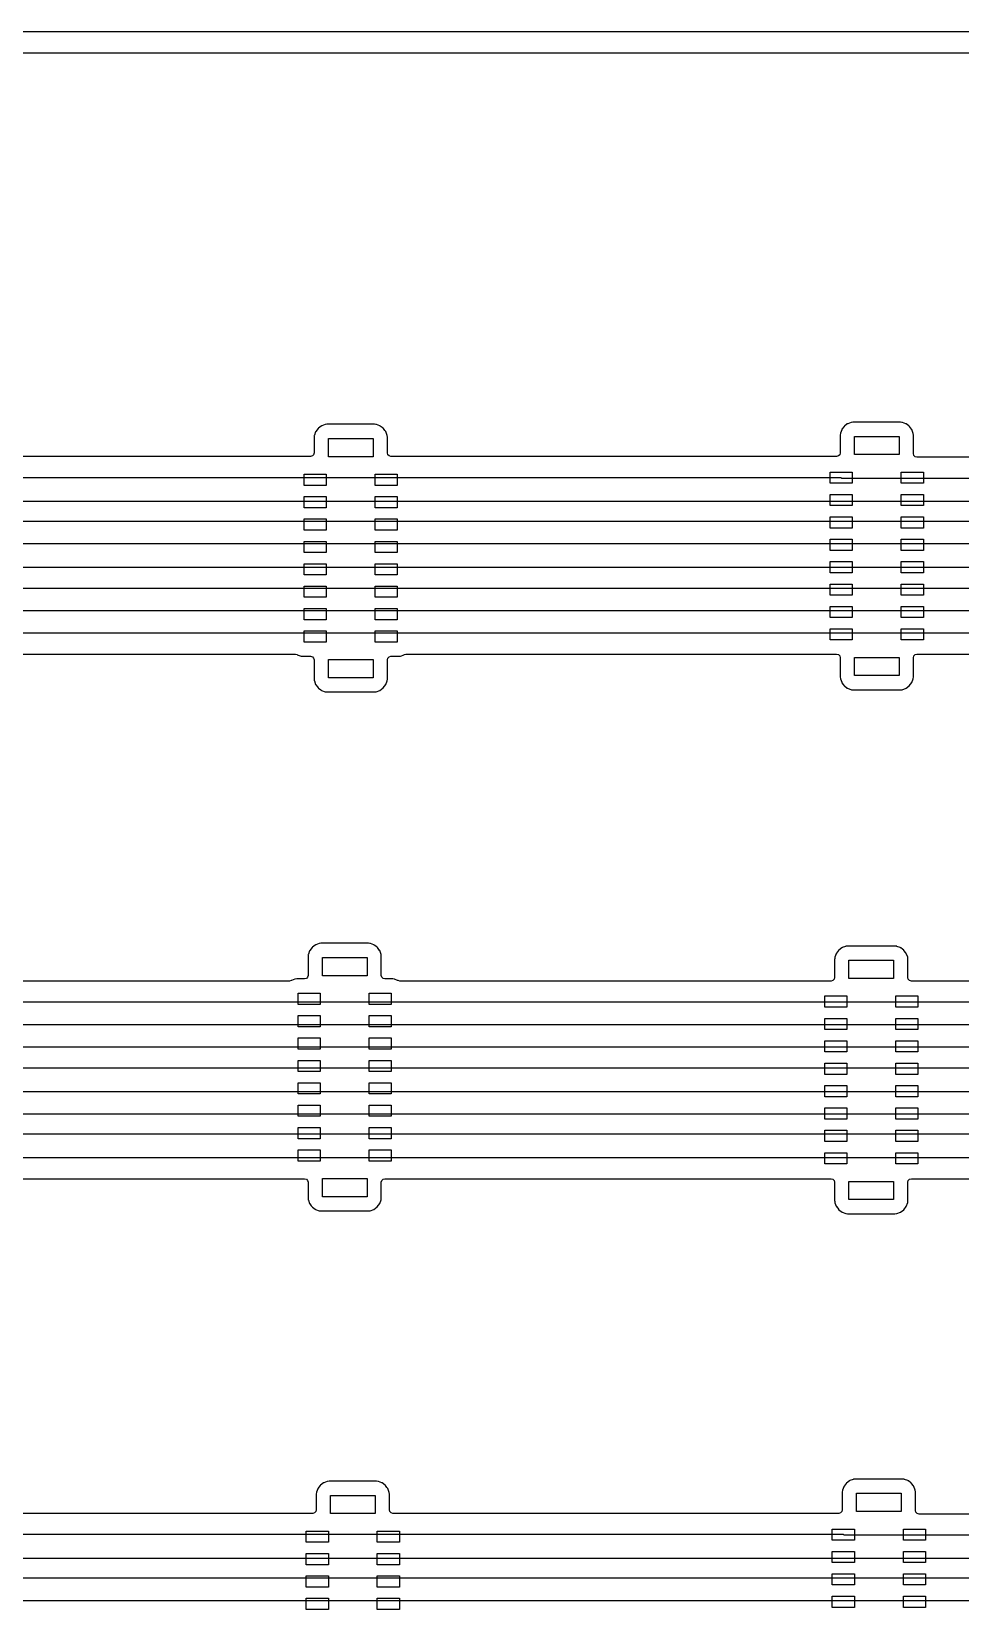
# Model space of a CAD drawing. Extents: x 1 to 134, y 0 to 91.
# Drawn here: x 67.2 to 100.4, y 34.5 to 90.9 of the extents above; entities that cross this region are included whole.
import ezdxf

# ---------------------------------------------------------------- set-up
doc = ezdxf.new("R2010")
doc.units = 0

msp = doc.modelspace()

# ---------------------------------------------------------------- linework, layer by layer
at = {"layer": 'Layer 1'}
for p, q in [((0.7503, 90.8566), (133.592, 90.8566)), ((1.9939, 90.0946), (132.501, 90.0946)), ((77.5294, 76.7573), (77.4268, 76.6805)), ((77.5367, 76.7627), (77.5294, 76.7573)), ((77.5294, 76.7573), (77.5294, 76.7573)), ((77.5451, 76.7658), (77.5367, 76.7627)), ((77.6663, 76.811), (77.5451, 76.7658)), ((77.5451, 76.7658), (77.5451, 76.7658)), ((77.6737, 76.8138), (77.6663, 76.811)), ((77.6663, 76.811), (77.6663, 76.811)), ((77.6815, 76.8146), (77.6737, 76.8138)), ((77.7309, 76.8199), (77.6815, 76.8146)), ((77.6815, 76.8146), (77.6815, 76.8146)), ((77.7342, 76.8203), (77.7309, 76.8199)), ((77.7309, 76.8199), (77.7309, 76.8199)), ((79.4315, 76.8203), (77.7342, 76.8203)), ((79.4348, 76.8199), (79.4315, 76.8203)), ((79.4842, 76.8146), (79.4348, 76.8199)), ((79.4348, 76.8199), (79.4348, 76.8199)), ((79.4921, 76.8138), (79.4842, 76.8146)), ((79.4842, 76.8146), (79.4842, 76.8146)), ((79.4994, 76.811), (79.4921, 76.8138)), ((79.6206, 76.7658), (79.4994, 76.811)), ((79.4994, 76.811), (79.4994, 76.811)), ((79.6291, 76.7627), (79.6206, 76.7658)), ((79.6206, 76.7658), (79.6206, 76.7658)), ((79.6363, 76.7573), (79.6291, 76.7627)), ((79.7389, 76.6805), (79.6363, 76.7573)), ((79.6363, 76.7573), (79.6363, 76.7573)), ((96.2217, 76.7429), (96.1449, 76.6402)), ((96.2271, 76.7501), (96.2217, 76.7429)), ((96.2217, 76.7429), (96.2217, 76.7429)), ((96.2343, 76.7555), (96.2271, 76.7501)), ((96.3369, 76.8323), (96.2343, 76.7555)), ((96.2343, 76.7555), (96.2343, 76.7555)), ((96.3442, 76.8377), (96.3369, 76.8323)), ((96.3369, 76.8323), (96.3369, 76.8323)), ((96.3526, 76.8408), (96.3442, 76.8377)), ((96.4738, 76.886), (96.3526, 76.8408)), ((96.3526, 76.8408), (96.3526, 76.8408)), ((96.4812, 76.8888), (96.4738, 76.886)), ((96.4738, 76.886), (96.4738, 76.886)), ((96.489, 76.8896), (96.4812, 76.8888)), ((96.5384, 76.8949), (96.489, 76.8896)), ((96.489, 76.8896), (96.489, 76.8896)), ((96.5417, 76.8953), (96.5384, 76.8949)), ((96.5384, 76.8949), (96.5384, 76.8949)), ((98.239, 76.8953), (96.5417, 76.8953)), ((98.2423, 76.8949), (98.239, 76.8953)), ((98.2917, 76.8896), (98.2423, 76.8949)), ((98.2423, 76.8949), (98.2423, 76.8949)), ((98.2996, 76.8888), (98.2917, 76.8896)), ((98.2917, 76.8896), (98.2917, 76.8896)), ((98.3069, 76.886), (98.2996, 76.8888)), ((98.4281, 76.8408), (98.3069, 76.886)), ((98.3069, 76.886), (98.3069, 76.886)), ((98.4366, 76.8377), (98.4281, 76.8408)), ((98.4281, 76.8408), (98.4281, 76.8408)), ((98.4438, 76.8323), (98.4366, 76.8377)), ((98.5367, 76.7627), (98.4438, 76.8323)), ((98.4438, 76.8323), (98.4438, 76.8323)), ((98.5536, 76.7501), (98.5367, 76.7627)), ((98.559, 76.7429), (98.5536, 76.7501)), ((98.6288, 76.6496), (98.559, 76.7429)), ((77.2747, 76.3638), (77.2744, 76.3604)), ((77.2744, 76.3604), (77.2744, 76.3571)), ((77.2744, 76.3571), (77.2744, 75.7963)), ((77.28, 76.4132), (77.2747, 76.3638)), ((77.2809, 76.421), (77.28, 76.4132)), ((77.28, 76.4132), (77.28, 76.4132)), ((77.2836, 76.4284), (77.2809, 76.421)), ((77.3288, 76.5496), (77.2836, 76.4284)), ((77.2836, 76.4284), (77.2836, 76.4284)), ((77.332, 76.558), (77.3288, 76.5496)), ((77.3288, 76.5496), (77.3288, 76.5496)), ((77.3374, 76.5652), (77.332, 76.558)), ((77.4142, 76.6679), (77.3374, 76.5652)), ((77.3374, 76.5652), (77.3374, 76.5652)), ((77.4196, 76.6751), (77.4142, 76.6679)), ((77.4142, 76.6679), (77.4142, 76.6679)), ((77.4268, 76.6805), (77.4196, 76.6751)), ((77.4268, 76.6805), (77.4268, 76.6805)), ((77.7829, 76.3118), (79.3829, 76.3118)), ((77.7829, 75.6618), (77.7829, 76.3118)), ((79.3829, 76.3118), (79.3829, 75.6618)), ((79.7461, 76.6751), (79.7389, 76.6805)), ((79.7515, 76.6679), (79.7461, 76.6751)), ((79.8026, 76.5996), (79.7515, 76.6679)), ((79.8337, 76.558), (79.8026, 76.5996)), ((79.8848, 76.421), (79.8337, 76.558)), ((79.8914, 76.3604), (79.8848, 76.421)), ((79.8914, 76.3571), (79.8914, 76.3604)), ((79.8914, 75.7963), (79.8914, 76.3571)), ((96.0822, 76.4388), (96.0819, 76.4354)), ((96.0819, 76.4354), (96.0819, 76.4321)), ((96.0819, 76.4321), (96.0819, 75.7963)), ((96.0875, 76.4882), (96.0822, 76.4388)), ((96.0884, 76.496), (96.0875, 76.4882)), ((96.0875, 76.4882), (96.0875, 76.4882)), ((96.0911, 76.5034), (96.0884, 76.496)), ((96.1363, 76.6246), (96.0911, 76.5034)), ((96.0911, 76.5034), (96.0911, 76.5034)), ((96.1395, 76.633), (96.1363, 76.6246)), ((96.1363, 76.6246), (96.1363, 76.6246)), ((96.1449, 76.6402), (96.1395, 76.633)), ((96.1449, 76.6402), (96.1449, 76.6402)), ((96.5904, 76.3868), (98.1904, 76.3868)), ((96.5904, 75.7368), (96.5904, 76.3868)), ((98.1904, 76.3868), (98.1904, 75.7368)), ((98.6412, 76.633), (98.6288, 76.6496)), ((98.6923, 76.496), (98.6412, 76.633)), ((98.6989, 76.4354), (98.6923, 76.496)), ((98.6989, 76.4321), (98.6989, 76.4354)), ((98.6989, 75.7713), (98.6989, 76.4321)), ((77.1484, 75.6703), (61.1424, 75.6703)), ((77.2114, 75.6872), (77.1484, 75.6703)), ((77.2575, 75.7333), (77.2114, 75.6872)), ((77.2744, 75.7963), (77.2575, 75.7333)), ((79.3829, 75.6618), (77.7829, 75.6618)), ((79.9082, 75.7333), (79.8914, 75.7963)), ((79.9544, 75.6872), (79.9082, 75.7333)), ((80.0174, 75.6703), (79.9544, 75.6872)), ((95.9559, 75.6703), (80.0174, 75.6703)), ((96.0189, 75.6872), (95.9559, 75.6703)), ((96.065, 75.7333), (96.0189, 75.6872)), ((96.0819, 75.7963), (96.065, 75.7333)), ((98.1904, 75.7368), (96.5904, 75.7368)), ((98.7157, 75.7083), (98.6989, 75.7713)), ((98.7619, 75.6622), (98.7157, 75.7083)), ((98.8249, 75.6453), (98.7619, 75.6622)), ((114.711, 75.6453), (98.8249, 75.6453)), ((76.9179, 75.0368), (77.7079, 75.0368)), ((76.9179, 74.6368), (76.9179, 75.0368)), ((77.7079, 75.0368), (77.7079, 74.6368)), ((79.4579, 75.0368), (80.2479, 75.0368)), ((79.4579, 74.6368), (79.4579, 75.0368)), ((80.2479, 75.0368), (80.2479, 74.6368)), ((95.7254, 75.1118), (96.5154, 75.1118)), ((95.7254, 74.7118), (95.7254, 75.1118)), ((96.5154, 75.1118), (96.5154, 74.7118)), ((98.2654, 75.1118), (99.0554, 75.1118)), ((98.2654, 74.7118), (98.2654, 75.1118)), ((99.0554, 75.1118), (99.0554, 74.7118)), ((96.1204, 74.9118), (20.6129, 74.9118)), ((77.7079, 74.6368), (76.9179, 74.6368)), ((80.2479, 74.6368), (79.4579, 74.6368)), ((96.5154, 74.7118), (95.7254, 74.7118)), ((96.1454, 74.8868), (96.1204, 74.9118)), ((117.415, 74.8868), (96.1454, 74.8868)), ((99.0554, 74.7118), (98.2654, 74.7118)), ((124.77, 74.0618), (20.6629, 74.0618)), ((76.9179, 74.2368), (77.7079, 74.2368)), ((76.9179, 73.8368), (76.9179, 74.2368)), ((77.7079, 74.2368), (77.7079, 73.8368)), ((79.4579, 74.2368), (80.2479, 74.2368)), ((79.4579, 73.8368), (79.4579, 74.2368)), ((80.2479, 74.2368), (80.2479, 73.8368)), ((95.7254, 74.3118), (96.5154, 74.3118)), ((95.7254, 73.9118), (95.7254, 74.3118)), ((96.5154, 73.9118), (95.7254, 73.9118)), ((96.5154, 74.3118), (96.5154, 73.9118)), ((98.2654, 74.3118), (99.0554, 74.3118)), ((98.2654, 73.9118), (98.2654, 74.3118)), ((99.0554, 73.9118), (98.2654, 73.9118)), ((99.0554, 74.3118), (99.0554, 73.9118)), ((20.5629, 73.3618), (127.92, 73.3618)), ((77.7079, 73.8368), (76.9179, 73.8368)), ((76.9179, 73.4368), (77.7079, 73.4368)), ((76.9179, 73.0368), (76.9179, 73.4368)), ((77.7079, 73.4368), (77.7079, 73.0368)), ((80.2479, 73.8368), (79.4579, 73.8368)), ((79.4579, 73.4368), (80.2479, 73.4368)), ((79.4579, 73.0368), (79.4579, 73.4368)), ((80.2479, 73.4368), (80.2479, 73.0368)), ((95.7254, 73.5118), (96.5154, 73.5118)), ((95.7254, 73.1118), (95.7254, 73.5118)), ((96.5154, 73.5118), (96.5154, 73.1118)), ((98.2654, 73.5118), (99.0554, 73.5118)), ((98.2654, 73.1118), (98.2654, 73.5118)), ((99.0554, 73.5118), (99.0554, 73.1118)), ((77.7079, 73.0368), (76.9179, 73.0368)), ((80.2479, 73.0368), (79.4579, 73.0368)), ((96.5154, 73.1118), (95.7254, 73.1118)), ((99.0554, 73.1118), (98.2654, 73.1118)), ((20.5629, 72.5618), (129.66, 72.5618)), ((76.9179, 72.6368), (77.7079, 72.6368)), ((76.9179, 72.2368), (76.9179, 72.6368)), ((77.7079, 72.2368), (76.9179, 72.2368)), ((77.7079, 72.6368), (77.7079, 72.2368)), ((79.4579, 72.6368), (80.2479, 72.6368)), ((79.4579, 72.2368), (79.4579, 72.6368)), ((80.2479, 72.2368), (79.4579, 72.2368)), ((80.2479, 72.6368), (80.2479, 72.2368)), ((95.7254, 72.7118), (96.5154, 72.7118)), ((95.7254, 72.3118), (95.7254, 72.7118)), ((96.5154, 72.3118), (95.7254, 72.3118)), ((96.5154, 72.7118), (96.5154, 72.3118)), ((98.2654, 72.7118), (99.0554, 72.7118)), ((98.2654, 72.3118), (98.2654, 72.7118)), ((99.0554, 72.3118), (98.2654, 72.3118)), ((99.0554, 72.7118), (99.0554, 72.3118)), ((131.345, 71.7068), (20.5654, 71.7068)), ((76.9179, 71.8368), (77.7079, 71.8368)), ((76.9179, 71.4368), (76.9179, 71.8368)), ((77.7079, 71.8368), (77.7079, 71.4368)), ((79.4579, 71.8368), (80.2479, 71.8368)), ((79.4579, 71.4368), (79.4579, 71.8368)), ((80.2479, 71.8368), (80.2479, 71.4368)), ((95.7254, 71.9118), (96.5154, 71.9118)), ((95.7254, 71.5118), (95.7254, 71.9118)), ((96.5154, 71.9118), (96.5154, 71.5118)), ((98.2654, 71.9118), (99.0554, 71.9118)), ((98.2654, 71.5118), (98.2654, 71.9118)), ((99.0554, 71.9118), (99.0554, 71.5118)), ((77.7079, 71.4368), (76.9179, 71.4368)), ((80.2479, 71.4368), (79.4579, 71.4368)), ((96.5154, 71.5118), (95.7254, 71.5118)), ((95.7254, 71.1118), (96.5154, 71.1118)), ((95.7254, 70.7118), (95.7254, 71.1118)), ((96.5154, 71.1118), (96.5154, 70.7118)), ((99.0554, 71.5118), (98.2654, 71.5118)), ((98.2654, 71.1118), (99.0554, 71.1118)), ((98.2654, 70.7118), (98.2654, 71.1118)), ((99.0554, 71.1118), (99.0554, 70.7118)), ((20.5629, 70.9618), (129.55, 70.9618)), ((76.9179, 71.0368), (77.7079, 71.0368)), ((76.9179, 70.6368), (76.9179, 71.0368)), ((77.7079, 70.6368), (76.9179, 70.6368)), ((77.7079, 71.0368), (77.7079, 70.6368)), ((79.4579, 71.0368), (80.2479, 71.0368)), ((79.4579, 70.6368), (79.4579, 71.0368)), ((80.2479, 70.6368), (79.4579, 70.6368)), ((80.2479, 71.0368), (80.2479, 70.6368)), ((96.5154, 70.7118), (95.7254, 70.7118)), ((99.0554, 70.7118), (98.2654, 70.7118)), ((20.5629, 70.1618), (125.87, 70.1618)), ((76.9179, 70.2368), (77.7079, 70.2368)), ((76.9179, 69.8368), (76.9179, 70.2368)), ((77.7079, 70.2368), (77.7079, 69.8368)), ((79.4579, 70.2368), (80.2479, 70.2368)), ((79.4579, 69.8368), (79.4579, 70.2368)), ((80.2479, 70.2368), (80.2479, 69.8368)), ((95.7254, 70.3118), (96.5154, 70.3118)), ((95.7254, 69.9118), (95.7254, 70.3118)), ((96.5154, 70.3118), (96.5154, 69.9118)), ((98.2654, 70.3118), (99.0554, 70.3118)), ((98.2654, 69.9118), (98.2654, 70.3118)), ((99.0554, 70.3118), (99.0554, 69.9118)), ((77.7079, 69.8368), (76.9179, 69.8368)), ((76.9179, 69.4368), (77.7079, 69.4368)), ((76.9179, 69.0368), (76.9179, 69.4368)), ((77.7079, 69.4368), (77.7079, 69.0368)), ((80.2479, 69.8368), (79.4579, 69.8368)), ((79.4579, 69.4368), (80.2479, 69.4368)), ((79.4579, 69.0368), (79.4579, 69.4368)), ((80.2479, 69.4368), (80.2479, 69.0368)), ((96.5154, 69.9118), (95.7254, 69.9118)), ((95.7254, 69.5118), (96.5154, 69.5118)), ((95.7254, 69.1118), (95.7254, 69.5118)), ((96.5154, 69.5118), (96.5154, 69.1118)), ((99.0554, 69.9118), (98.2654, 69.9118)), ((98.2654, 69.5118), (99.0554, 69.5118)), ((98.2654, 69.1118), (98.2654, 69.5118)), ((99.0554, 69.5118), (99.0554, 69.1118)), ((20.5629, 69.3618), (125.045, 69.3618)), ((77.7079, 69.0368), (76.9179, 69.0368)), ((80.2479, 69.0368), (79.4579, 69.0368)), ((96.5154, 69.1118), (95.7254, 69.1118)), ((99.0554, 69.1118), (98.2654, 69.1118)), ((61.6804, 68.6033), (76.6103, 68.6033)), ((76.6103, 68.6033), (76.6681, 68.5885)), ((76.6681, 68.5885), (76.6717, 68.5859)), ((76.6717, 68.5859), (76.8087, 68.5348)), ((76.8087, 68.5348), (76.8692, 68.5283)), ((76.8692, 68.5283), (77.1484, 68.5283)), ((77.1484, 68.5283), (77.2114, 68.5114)), ((77.2114, 68.5114), (77.2575, 68.4653)), ((77.2575, 68.4653), (77.2744, 68.4023)), ((77.2744, 68.4023), (77.2744, 67.7132)), ((77.7829, 68.4118), (79.3829, 68.4118)), ((77.7829, 67.7618), (77.7829, 68.4118)), ((79.3829, 68.4118), (79.3829, 67.7618)), ((79.8914, 68.4023), (79.9082, 68.4653)), ((79.8914, 67.7132), (79.8914, 68.4023)), ((79.9082, 68.4653), (79.9544, 68.5114)), ((79.9544, 68.5114), (80.0174, 68.5283)), ((80.0174, 68.5283), (80.2931, 68.5283)), ((80.2931, 68.5283), (80.2965, 68.5283)), ((80.2965, 68.5283), (80.3571, 68.5348)), ((80.3571, 68.5348), (80.4941, 68.5859)), ((80.4941, 68.5859), (80.4976, 68.5885)), ((80.4976, 68.5885), (80.5554, 68.6033)), ((80.5554, 68.6033), (95.6767, 68.6033)), ((95.6767, 68.6033), (95.9559, 68.6033)), ((95.9559, 68.6033), (96.0189, 68.5864)), ((96.0189, 68.5864), (96.065, 68.5403)), ((96.065, 68.5403), (96.0819, 68.4773)), ((96.0819, 68.4773), (96.0819, 67.7882)), ((96.5904, 68.4868), (98.1904, 68.4868)), ((96.5904, 67.8368), (96.5904, 68.4868)), ((98.1904, 68.4868), (98.1904, 67.8368)), ((98.6989, 68.4773), (98.7157, 68.5403)), ((98.6989, 67.7882), (98.6989, 68.4773)), ((98.7157, 68.5403), (98.7619, 68.5864)), ((98.7619, 68.5864), (98.8249, 68.6033)), ((98.8249, 68.6033), (114.299, 68.6033)), ((77.2744, 67.7132), (77.2747, 67.7098)), ((77.2747, 67.7098), (77.2747, 67.7098)), ((77.2747, 67.7098), (77.28, 67.6604)), ((79.3829, 67.7618), (77.7829, 67.7618)), ((79.8848, 67.6526), (79.8914, 67.7132)), ((96.0819, 67.7882), (96.0822, 67.7848)), ((96.0822, 67.7848), (96.0822, 67.7848)), ((96.0822, 67.7848), (96.0875, 67.7354)), ((96.0875, 67.7354), (96.0875, 67.7354)), ((96.0875, 67.7354), (96.0884, 67.7276)), ((96.0884, 67.7276), (96.0911, 67.7202)), ((96.0911, 67.7202), (96.0911, 67.7202)), ((96.0911, 67.7202), (96.1363, 67.599)), ((98.1904, 67.8368), (96.5904, 67.8368)), ((98.6412, 67.5906), (98.6923, 67.7276)), ((98.6923, 67.7276), (98.6989, 67.7882)), ((77.28, 67.6604), (77.28, 67.6604)), ((77.28, 67.6604), (77.2809, 67.6526)), ((77.2809, 67.6526), (77.2836, 67.6452)), ((77.2836, 67.6452), (77.2836, 67.6452)), ((77.2836, 67.6452), (77.3288, 67.524)), ((77.3288, 67.524), (77.3288, 67.524)), ((77.3288, 67.524), (77.332, 67.5156)), ((77.332, 67.5156), (77.3374, 67.5084)), ((77.3374, 67.5084), (77.3374, 67.5084)), ((77.3374, 67.5084), (77.394, 67.4328)), ((77.394, 67.4328), (77.4196, 67.3985)), ((77.4196, 67.3985), (77.4343, 67.3876)), ((77.4343, 67.3876), (77.5129, 67.3287)), ((77.5129, 67.3287), (77.5367, 67.3109)), ((77.5367, 67.3109), (77.6737, 67.2598)), ((77.6737, 67.2598), (77.7342, 67.2533)), ((77.7342, 67.2533), (79.4281, 67.2533)), ((79.4281, 67.2533), (79.4315, 67.2533)), ((79.4315, 67.2533), (79.4921, 67.2598)), ((79.4921, 67.2598), (79.6291, 67.3109)), ((79.6291, 67.3109), (79.7461, 67.3985)), ((79.7461, 67.3985), (79.8337, 67.5156)), ((79.8337, 67.5156), (79.8848, 67.6526)), ((96.1363, 67.599), (96.1363, 67.599)), ((96.1363, 67.599), (96.1395, 67.5906)), ((96.1395, 67.5906), (96.1449, 67.5834)), ((96.1449, 67.5834), (96.1449, 67.5834)), ((96.1449, 67.5834), (96.1897, 67.5235)), ((96.1897, 67.5235), (96.2271, 67.4735)), ((96.2271, 67.4735), (96.2343, 67.4681)), ((96.2343, 67.4681), (96.3345, 67.3931)), ((96.3345, 67.3931), (96.3442, 67.3859)), ((96.3442, 67.3859), (96.4812, 67.3348)), ((96.4812, 67.3348), (96.5417, 67.3283)), ((96.5417, 67.3283), (98.2356, 67.3283)), ((98.2356, 67.3283), (98.239, 67.3283)), ((98.239, 67.3283), (98.2996, 67.3348)), ((98.2996, 67.3348), (98.4366, 67.3859)), ((98.4366, 67.3859), (98.5536, 67.4735)), ((98.5536, 67.4735), (98.6412, 67.5906)), ((77.1992, 58.1178), (77.1224, 58.0152)), ((77.2046, 58.1251), (77.1992, 58.1179)), ((77.1992, 58.1179), (77.1992, 58.1178)), ((77.2118, 58.1305), (77.2046, 58.1251)), ((77.3144, 58.2073), (77.2118, 58.1305)), ((77.2118, 58.1305), (77.2118, 58.1305)), ((77.3217, 58.2127), (77.3144, 58.2073)), ((77.3144, 58.2073), (77.3144, 58.2073)), ((77.3301, 58.2158), (77.3217, 58.2127)), ((77.4513, 58.261), (77.3301, 58.2158)), ((77.3301, 58.2158), (77.3301, 58.2158)), ((77.4587, 58.2638), (77.4513, 58.261)), ((77.4513, 58.261), (77.4513, 58.261)), ((77.4665, 58.2646), (77.4587, 58.2638)), ((77.5159, 58.2699), (77.4665, 58.2646)), ((77.4665, 58.2646), (77.4665, 58.2646)), ((77.5192, 58.2703), (77.5159, 58.2699)), ((77.5159, 58.2699), (77.5159, 58.2699)), ((79.2165, 58.2703), (77.5192, 58.2703)), ((79.2198, 58.2699), (79.2165, 58.2703)), ((79.2692, 58.2646), (79.2198, 58.2699)), ((79.2198, 58.2699), (79.2198, 58.2699)), ((79.2771, 58.2638), (79.2692, 58.2646)), ((79.2692, 58.2646), (79.2692, 58.2646)), ((79.2844, 58.261), (79.2771, 58.2638)), ((79.4056, 58.2158), (79.2844, 58.261)), ((79.2844, 58.261), (79.2844, 58.261)), ((79.4141, 58.2127), (79.4056, 58.2158)), ((79.4056, 58.2158), (79.4056, 58.2158)), ((79.4213, 58.2073), (79.4141, 58.2127)), ((79.5128, 58.1388), (79.4213, 58.2073)), ((79.4213, 58.2073), (79.4213, 58.2073)), ((79.5311, 58.1251), (79.5128, 58.1388)), ((79.5365, 58.1178), (79.5311, 58.1251)), ((79.6114, 58.0178), (79.5365, 58.1178)), ((96.1394, 58.1073), (96.0368, 58.0305)), ((96.1467, 58.1127), (96.1394, 58.1073)), ((96.1394, 58.1073), (96.1394, 58.1073)), ((96.1551, 58.1158), (96.1467, 58.1127)), ((96.2763, 58.161), (96.1551, 58.1158)), ((96.1551, 58.1158), (96.1551, 58.1158)), ((96.2837, 58.1638), (96.2763, 58.161)), ((96.2763, 58.161), (96.2763, 58.161)), ((96.2915, 58.1646), (96.2837, 58.1638)), ((96.3409, 58.1699), (96.2915, 58.1646)), ((96.2915, 58.1646), (96.2915, 58.1646)), ((96.3442, 58.1703), (96.3409, 58.1699)), ((96.3409, 58.1699), (96.3409, 58.1699)), ((98.0415, 58.1703), (96.3442, 58.1703)), ((98.0448, 58.1699), (98.0415, 58.1703)), ((98.0942, 58.1646), (98.0448, 58.1699)), ((98.0448, 58.1699), (98.0448, 58.1699)), ((98.1021, 58.1638), (98.0942, 58.1646)), ((98.0942, 58.1646), (98.0942, 58.1646)), ((98.1094, 58.161), (98.1021, 58.1638)), ((98.2306, 58.1158), (98.1094, 58.161)), ((98.1094, 58.161), (98.1094, 58.161)), ((98.2391, 58.1127), (98.2306, 58.1158)), ((98.2306, 58.1158), (98.2306, 58.1158)), ((98.2463, 58.1073), (98.2391, 58.1127)), ((98.3152, 58.0557), (98.2463, 58.1073)), ((98.2463, 58.1073), (98.2463, 58.1073)), ((77.0597, 57.8138), (77.0594, 57.8104)), ((77.0594, 57.8104), (77.0594, 57.8071)), ((77.0594, 57.8071), (77.0594, 57.1213)), ((77.065, 57.8632), (77.0597, 57.8138)), ((77.0659, 57.871), (77.065, 57.8632)), ((77.065, 57.8632), (77.065, 57.8632)), ((77.0686, 57.8784), (77.0659, 57.871)), ((77.1138, 57.9996), (77.0686, 57.8784)), ((77.0686, 57.8784), (77.0686, 57.8784)), ((77.117, 58.008), (77.1138, 57.9996)), ((77.1138, 57.9996), (77.1138, 57.9996)), ((77.1224, 58.0152), (77.117, 58.008)), ((77.1224, 58.0152), (77.1224, 58.0152)), ((77.5679, 57.1118), (77.5679, 57.7618)), ((77.5679, 57.7618), (79.1679, 57.7618)), ((79.1679, 57.7618), (79.1679, 57.1118)), ((79.6187, 58.008), (79.6114, 58.0178)), ((79.6698, 57.871), (79.6187, 58.008)), ((79.6764, 57.8104), (79.6698, 57.871)), ((79.6764, 57.8071), (79.6764, 57.8104)), ((79.6764, 57.1213), (79.6764, 57.8071)), ((95.8847, 57.7138), (95.8844, 57.7104)), ((95.8844, 57.7104), (95.8844, 57.7071)), ((95.8844, 57.7071), (95.8844, 57.0463)), ((95.89, 57.7632), (95.8847, 57.7138)), ((95.8909, 57.771), (95.89, 57.7632)), ((95.89, 57.7632), (95.89, 57.7632)), ((95.8936, 57.7784), (95.8909, 57.771)), ((95.9388, 57.8996), (95.8936, 57.7784)), ((95.8936, 57.7784), (95.8936, 57.7784)), ((95.942, 57.908), (95.9388, 57.8996)), ((95.9388, 57.8996), (95.9388, 57.8996)), ((95.9474, 57.9152), (95.942, 57.908)), ((96.0242, 58.0178), (95.9474, 57.9152)), ((95.9474, 57.9152), (95.9474, 57.9152)), ((96.0296, 58.0251), (96.0242, 58.0179)), ((96.0242, 58.0179), (96.0242, 58.0178)), ((96.0368, 58.0305), (96.0296, 58.0251)), ((96.0368, 58.0305), (96.0368, 58.0305)), ((96.3929, 57.0118), (96.3929, 57.6618)), ((96.3929, 57.6618), (97.9929, 57.6618)), ((97.9929, 57.6618), (97.9929, 57.0118)), ((98.3561, 58.0251), (98.3152, 58.0557)), ((98.3615, 58.0178), (98.3561, 58.0251)), ((98.4313, 57.9246), (98.3615, 58.0178)), ((98.4437, 57.908), (98.4313, 57.9246)), ((98.4948, 57.771), (98.4437, 57.908)), ((98.5014, 57.7104), (98.4948, 57.771)), ((98.5014, 57.7071), (98.5014, 57.7104)), ((98.5014, 57.0463), (98.5014, 57.7071)), ((76.5863, 56.986), (76.4651, 56.9408)), ((76.5937, 56.9888), (76.5863, 56.986)), ((76.5863, 56.986), (76.5863, 56.986)), ((76.6015, 56.9896), (76.5937, 56.9888)), ((76.6509, 56.9949), (76.6015, 56.9896)), ((76.6015, 56.9896), (76.6015, 56.9896)), ((76.6542, 56.9953), (76.6509, 56.9949)), ((76.6509, 56.9949), (76.6509, 56.9949)), ((76.9334, 56.9953), (76.6542, 56.9953)), ((76.9964, 57.0122), (76.9334, 56.9953)), ((77.0425, 57.0583), (76.9964, 57.0122)), ((77.0594, 57.1213), (77.0425, 57.0583)), ((79.1679, 57.1118), (77.5679, 57.1118)), ((79.6932, 57.0583), (79.6764, 57.1213)), ((79.7394, 57.0122), (79.6932, 57.0583)), ((79.8024, 56.9953), (79.7394, 57.0122)), ((80.0781, 56.9953), (79.8024, 56.9953)), ((80.0815, 56.9953), (80.0781, 56.9953)), ((80.0848, 56.9949), (80.0815, 56.9953)), ((80.1342, 56.9896), (80.0848, 56.9949)), ((80.0848, 56.9949), (80.0848, 56.9949)), ((80.1421, 56.9888), (80.1342, 56.9896)), ((80.1342, 56.9896), (80.1342, 56.9896)), ((80.1494, 56.986), (80.1421, 56.9888)), ((80.2596, 56.9449), (80.1494, 56.986)), ((80.1494, 56.986), (80.1494, 56.986)), ((95.8675, 56.9833), (95.8214, 56.9372)), ((95.8844, 57.0463), (95.8675, 56.9833)), ((97.9929, 57.0118), (96.3929, 57.0118)), ((98.5182, 56.9833), (98.5014, 57.0463)), ((98.5644, 56.9372), (98.5182, 56.9833)), ((76.3953, 56.9203), (61.4654, 56.9203)), ((76.4531, 56.9351), (76.3953, 56.9203)), ((76.4567, 56.9377), (76.4531, 56.9351)), ((76.4651, 56.9408), (76.4567, 56.9377)), ((76.4651, 56.9408), (76.4651, 56.9408)), ((76.7029, 56.0868), (76.7029, 56.4868)), ((76.7029, 56.4868), (77.4929, 56.4868)), ((77.4929, 56.4868), (77.4929, 56.0868)), ((79.2429, 56.0868), (79.2429, 56.4868)), ((79.2429, 56.4868), (80.0329, 56.4868)), ((80.0329, 56.4868), (80.0329, 56.0868)), ((80.2791, 56.9377), (80.2596, 56.9449)), ((80.2826, 56.9351), (80.2791, 56.9377)), ((80.3404, 56.9203), (80.2826, 56.9351)), ((95.7584, 56.9203), (80.3404, 56.9203)), ((95.8214, 56.9372), (95.7584, 56.9203)), ((98.6274, 56.9203), (98.5644, 56.9372)), ((114.808, 56.9203), (98.6274, 56.9203)), ((117.513, 56.1618), (13.0304, 56.1618)), ((77.4929, 56.0868), (76.7029, 56.0868)), ((80.0329, 56.0868), (79.2429, 56.0868)), ((95.5279, 55.9868), (95.5279, 56.3868)), ((95.5279, 56.3868), (96.3179, 56.3868)), ((96.3179, 55.9868), (95.5279, 55.9868)), ((96.3179, 56.3868), (96.3179, 55.9868)), ((98.0679, 55.9868), (98.0679, 56.3868)), ((98.0679, 56.3868), (98.8579, 56.3868)), ((98.8579, 55.9868), (98.0679, 55.9868)), ((98.8579, 56.3868), (98.8579, 55.9868)), ((117.513, 55.3618), (12.2054, 55.3618)), ((76.7029, 55.2868), (76.7029, 55.6868)), ((76.7029, 55.6868), (77.4929, 55.6868)), ((77.4929, 55.2868), (76.7029, 55.2868)), ((77.4929, 55.6868), (77.4929, 55.2868)), ((79.2429, 55.2868), (79.2429, 55.6868)), ((79.2429, 55.6868), (80.0329, 55.6868)), ((80.0329, 55.2868), (79.2429, 55.2868)), ((80.0329, 55.6868), (80.0329, 55.2868)), ((95.5279, 55.1868), (95.5279, 55.5868)), ((95.5279, 55.5868), (96.3179, 55.5868)), ((96.3179, 55.5868), (96.3179, 55.1868)), ((98.0679, 55.1868), (98.0679, 55.5868)), ((98.0679, 55.5868), (98.8579, 55.5868)), ((98.8579, 55.5868), (98.8579, 55.1868)), ((76.7029, 54.4868), (76.7029, 54.8868)), ((76.7029, 54.8868), (77.4929, 54.8868)), ((77.4929, 54.8868), (77.4929, 54.4868)), ((79.2429, 54.4868), (79.2429, 54.8868)), ((79.2429, 54.8868), (80.0329, 54.8868)), ((80.0329, 54.8868), (80.0329, 54.4868)), ((96.3179, 55.1868), (95.5279, 55.1868)), ((95.5279, 54.3868), (95.5279, 54.7868)), ((95.5279, 54.7868), (96.3179, 54.7868)), ((96.3179, 54.7868), (96.3179, 54.3868)), ((98.8579, 55.1868), (98.0679, 55.1868)), ((98.0679, 54.3868), (98.0679, 54.7868)), ((98.0679, 54.7868), (98.8579, 54.7868)), ((98.8579, 54.7868), (98.8579, 54.3868)), ((117.513, 54.5618), (8.5254, 54.5618)), ((77.4929, 54.4868), (76.7029, 54.4868)), ((80.0329, 54.4868), (79.2429, 54.4868)), ((96.3179, 54.3868), (95.5279, 54.3868)), ((98.8579, 54.3868), (98.0679, 54.3868)), ((6.7304, 53.8168), (117.51, 53.8168)), ((76.7029, 53.6868), (76.7029, 54.0868)), ((76.7029, 54.0868), (77.4929, 54.0868)), ((77.4929, 53.6868), (76.7029, 53.6868)), ((77.4929, 54.0868), (77.4929, 53.6868)), ((79.2429, 53.6868), (79.2429, 54.0868)), ((79.2429, 54.0868), (80.0329, 54.0868)), ((80.0329, 53.6868), (79.2429, 53.6868)), ((80.0329, 54.0868), (80.0329, 53.6868)), ((95.5279, 53.5868), (95.5279, 53.9868)), ((95.5279, 53.9868), (96.3179, 53.9868)), ((96.3179, 53.5868), (95.5279, 53.5868)), ((96.3179, 53.9868), (96.3179, 53.5868)), ((98.0679, 53.5868), (98.0679, 53.9868)), ((98.0679, 53.9868), (98.8579, 53.9868)), ((98.8579, 53.5868), (98.0679, 53.5868)), ((98.8579, 53.9868), (98.8579, 53.5868)), ((76.7029, 52.8868), (76.7029, 53.2868)), ((76.7029, 53.2868), (77.4929, 53.2868)), ((77.4929, 53.2868), (77.4929, 52.8868)), ((79.2429, 52.8868), (79.2429, 53.2868)), ((79.2429, 53.2868), (80.0329, 53.2868)), ((80.0329, 53.2868), (80.0329, 52.8868)), ((95.5279, 52.7868), (95.5279, 53.1868)), ((95.5279, 53.1868), (96.3179, 53.1868)), ((96.3179, 53.1868), (96.3179, 52.7868)), ((98.0679, 52.7868), (98.0679, 53.1868)), ((98.0679, 53.1868), (98.8579, 53.1868)), ((98.8579, 53.1868), (98.8579, 52.7868)), ((117.513, 52.9618), (8.4154, 52.9618)), ((77.4929, 52.8868), (76.7029, 52.8868)), ((76.7029, 52.0868), (76.7029, 52.4868)), ((76.7029, 52.4868), (77.4929, 52.4868)), ((77.4929, 52.4868), (77.4929, 52.0868)), ((80.0329, 52.8868), (79.2429, 52.8868)), ((79.2429, 52.0868), (79.2429, 52.4868)), ((79.2429, 52.4868), (80.0329, 52.4868)), ((80.0329, 52.4868), (80.0329, 52.0868)), ((96.3179, 52.7868), (95.5279, 52.7868)), ((98.8579, 52.7868), (98.0679, 52.7868)), ((117.513, 52.1618), (10.1554, 52.1618)), ((77.4929, 52.0868), (76.7029, 52.0868)), ((80.0329, 52.0868), (79.2429, 52.0868)), ((95.5279, 51.9868), (95.5279, 52.3868)), ((95.5279, 52.3868), (96.3179, 52.3868)), ((96.3179, 51.9868), (95.5279, 51.9868)), ((96.3179, 52.3868), (96.3179, 51.9868)), ((98.0679, 51.9868), (98.0679, 52.3868)), ((98.0679, 52.3868), (98.8579, 52.3868)), ((98.8579, 51.9868), (98.0679, 51.9868)), ((98.8579, 52.3868), (98.8579, 51.9868)), ((13.3054, 51.4618), (117.413, 51.4618)), ((76.7029, 51.2868), (76.7029, 51.6868)), ((76.7029, 51.6868), (77.4929, 51.6868)), ((77.4929, 51.6868), (77.4929, 51.2868)), ((79.2429, 51.2868), (79.2429, 51.6868)), ((79.2429, 51.6868), (80.0329, 51.6868)), ((80.0329, 51.6868), (80.0329, 51.2868)), ((95.5279, 51.1868), (95.5279, 51.5868)), ((95.5279, 51.5868), (96.3179, 51.5868)), ((96.3179, 51.5868), (96.3179, 51.1868)), ((98.0679, 51.1868), (98.0679, 51.5868)), ((98.0679, 51.5868), (98.8579, 51.5868)), ((98.8579, 51.5868), (98.8579, 51.1868)), ((77.4929, 51.2868), (76.7029, 51.2868)), ((76.7029, 50.4868), (76.7029, 50.8868)), ((76.7029, 50.8868), (77.4929, 50.8868)), ((77.4929, 50.8868), (77.4929, 50.4868)), ((80.0329, 51.2868), (79.2429, 51.2868)), ((79.2429, 50.4868), (79.2429, 50.8868)), ((79.2429, 50.8868), (80.0329, 50.8868)), ((80.0329, 50.8868), (80.0329, 50.4868)), ((96.3179, 51.1868), (95.5279, 51.1868)), ((95.5279, 50.3868), (95.5279, 50.7868)), ((95.5279, 50.7868), (96.3179, 50.7868)), ((96.3179, 50.7868), (96.3179, 50.3868)), ((98.8579, 51.1868), (98.0679, 51.1868)), ((98.0679, 50.3868), (98.0679, 50.7868)), ((98.0679, 50.7868), (98.8579, 50.7868)), ((98.8579, 50.7868), (98.8579, 50.3868)), ((41.9554, 50.6118), (117.463, 50.6118)), ((77.4929, 50.4868), (76.7029, 50.4868)), ((80.0329, 50.4868), (79.2429, 50.4868)), ((96.3179, 50.3868), (95.5279, 50.3868)), ((98.8579, 50.3868), (98.0679, 50.3868)), ((60.9274, 49.8533), (76.9334, 49.8533)), ((76.9334, 49.8533), (76.9964, 49.8364)), ((76.9964, 49.8364), (77.0425, 49.7903)), ((77.0425, 49.7903), (77.0594, 49.7273)), ((77.0594, 49.7273), (77.0594, 49.1632)), ((77.5679, 49.2118), (77.5679, 49.8618)), ((77.5679, 49.8618), (79.1679, 49.8618)), ((79.1679, 49.8618), (79.1679, 49.2118)), ((79.6764, 49.7273), (79.6932, 49.7903)), ((79.6764, 49.1632), (79.6764, 49.7273)), ((79.6932, 49.7903), (79.7394, 49.8364)), ((79.7394, 49.8364), (79.8024, 49.8533)), ((79.8024, 49.8533), (95.7584, 49.8533)), ((95.7584, 49.8533), (95.8214, 49.8364)), ((95.8214, 49.8364), (95.8675, 49.7903)), ((95.8675, 49.7903), (95.8844, 49.7273)), ((95.8844, 49.7273), (95.8844, 49.0632)), ((96.3929, 49.1118), (96.3929, 49.7618)), ((96.3929, 49.7618), (97.9929, 49.7618)), ((97.9929, 49.7618), (97.9929, 49.1118)), ((98.5014, 49.7273), (98.5182, 49.7903)), ((98.5014, 49.0632), (98.5014, 49.7273)), ((98.5182, 49.7903), (98.5644, 49.8364)), ((98.5644, 49.8364), (98.6274, 49.8533)), ((98.6274, 49.8533), (114.529, 49.8533)), ((77.0594, 49.1632), (77.0597, 49.1598)), ((77.0597, 49.1598), (77.0597, 49.1598)), ((77.0597, 49.1598), (77.065, 49.1104)), ((77.065, 49.1104), (77.065, 49.1104)), ((77.065, 49.1104), (77.0659, 49.1026)), ((77.0659, 49.1026), (77.0686, 49.0952)), ((77.0686, 49.0952), (77.0686, 49.0952)), ((77.0686, 49.0952), (77.1138, 48.974)), ((79.1679, 49.2118), (77.5679, 49.2118)), ((79.6187, 48.9656), (79.6698, 49.1026)), ((79.6698, 49.1026), (79.6764, 49.1632)), ((97.9929, 49.1118), (96.3929, 49.1118)), ((77.1138, 48.974), (77.1138, 48.974)), ((77.1138, 48.974), (77.117, 48.9656)), ((77.117, 48.9656), (77.1224, 48.9584)), ((77.1224, 48.9584), (77.1224, 48.9584)), ((77.1224, 48.9584), (77.1731, 48.8906)), ((77.1731, 48.8906), (77.2046, 48.8485)), ((77.2046, 48.8485), (77.2118, 48.8431)), ((77.2118, 48.8431), (77.312, 48.7681)), ((77.312, 48.7681), (77.3217, 48.7609)), ((77.3217, 48.7609), (77.4587, 48.7098)), ((77.4587, 48.7098), (77.5192, 48.7033)), ((77.5192, 48.7033), (79.2131, 48.7033)), ((79.2131, 48.7033), (79.2165, 48.7033)), ((79.2165, 48.7033), (79.2771, 48.7098)), ((79.2771, 48.7098), (79.4141, 48.7609)), ((79.4141, 48.7609), (79.5311, 48.8485)), ((79.5311, 48.8485), (79.6187, 48.9656)), ((95.8844, 49.0632), (95.8847, 49.0598)), ((95.8847, 49.0598), (95.8847, 49.0598)), ((95.8847, 49.0598), (95.89, 49.0104)), ((95.89, 49.0104), (95.89, 49.0104)), ((95.89, 49.0104), (95.8909, 49.0026)), ((95.8909, 49.0026), (95.8936, 48.9952)), ((95.8936, 48.9952), (95.8936, 48.9952)), ((95.8936, 48.9952), (95.9388, 48.874)), ((95.9388, 48.874), (95.9388, 48.874)), ((95.9388, 48.874), (95.942, 48.8656)), ((95.942, 48.8656), (95.9474, 48.8584)), ((95.9474, 48.8584), (95.9474, 48.8584)), ((95.9474, 48.8584), (95.9922, 48.7985)), ((95.9922, 48.7985), (96.0296, 48.7485)), ((96.0296, 48.7485), (96.1467, 48.6609)), ((96.1467, 48.6609), (96.2837, 48.6098)), ((96.2837, 48.6098), (96.3442, 48.6033)), ((96.3442, 48.6033), (98.0381, 48.6033)), ((98.0381, 48.6033), (98.0415, 48.6033)), ((98.0415, 48.6033), (98.1021, 48.6098)), ((98.1021, 48.6098), (98.2391, 48.6609)), ((98.2391, 48.6609), (98.3561, 48.7485)), ((98.3561, 48.7485), (98.4437, 48.8656)), ((98.4437, 48.8656), (98.4948, 49.0026)), ((98.4948, 49.0026), (98.5014, 49.0632)), ((77.6044, 38.9823), (77.5018, 38.9055)), ((77.6117, 38.9877), (77.6044, 38.9823)), ((77.6044, 38.9823), (77.6044, 38.9823)), ((77.6201, 38.9908), (77.6117, 38.9877)), ((77.7413, 39.036), (77.6201, 38.9908)), ((77.6201, 38.9908), (77.6201, 38.9908)), ((77.7487, 39.0388), (77.7413, 39.036)), ((77.7413, 39.036), (77.7413, 39.036)), ((77.7565, 39.0396), (77.7487, 39.0388)), ((77.8059, 39.0449), (77.7565, 39.0396)), ((77.7565, 39.0396), (77.7565, 39.0396)), ((77.8092, 39.0453), (77.8059, 39.0449)), ((77.8059, 39.0449), (77.8059, 39.0449)), ((79.5065, 39.0453), (77.8092, 39.0453)), ((79.5098, 39.0449), (79.5065, 39.0453)), ((79.5592, 39.0396), (79.5098, 39.0449)), ((79.5098, 39.0449), (79.5098, 39.0449)), ((79.5671, 39.0388), (79.5592, 39.0396)), ((79.5592, 39.0396), (79.5592, 39.0396)), ((79.5744, 39.036), (79.5671, 39.0388)), ((79.6956, 38.9908), (79.5744, 39.036)), ((79.5744, 39.036), (79.5744, 39.036)), ((79.7041, 38.9877), (79.6956, 38.9908)), ((79.6956, 38.9908), (79.6956, 38.9908)), ((79.7113, 38.9823), (79.7041, 38.9877)), ((79.8139, 38.9055), (79.7113, 38.9823)), ((79.7113, 38.9823), (79.7113, 38.9823)), ((96.2967, 38.9679), (96.2199, 38.8652)), ((96.3021, 38.9751), (96.2967, 38.9679)), ((96.2967, 38.9679), (96.2967, 38.9679)), ((96.3093, 38.9805), (96.3021, 38.9751)), ((96.4119, 39.0573), (96.3093, 38.9805)), ((96.3093, 38.9805), (96.3093, 38.9805)), ((96.4192, 39.0627), (96.4119, 39.0573)), ((96.4119, 39.0573), (96.4119, 39.0573)), ((96.4276, 39.0658), (96.4192, 39.0627)), ((96.5488, 39.111), (96.4276, 39.0658)), ((96.4276, 39.0658), (96.4276, 39.0658)), ((96.5562, 39.1138), (96.5488, 39.111)), ((96.5488, 39.111), (96.5488, 39.111)), ((96.564, 39.1146), (96.5562, 39.1138)), ((96.6134, 39.1199), (96.564, 39.1146)), ((96.564, 39.1146), (96.564, 39.1146)), ((96.6167, 39.1203), (96.6134, 39.1199)), ((96.6134, 39.1199), (96.6134, 39.1199)), ((98.314, 39.1203), (96.6167, 39.1203)), ((98.3173, 39.1199), (98.314, 39.1203)), ((98.3667, 39.1146), (98.3173, 39.1199)), ((98.3173, 39.1199), (98.3173, 39.1199)), ((98.3746, 39.1138), (98.3667, 39.1146)), ((98.3667, 39.1146), (98.3667, 39.1146)), ((98.3819, 39.111), (98.3746, 39.1138)), ((98.5031, 39.0658), (98.3819, 39.111)), ((98.3819, 39.111), (98.3819, 39.111)), ((98.5116, 39.0627), (98.5031, 39.0658)), ((98.5031, 39.0658), (98.5031, 39.0658)), ((98.5188, 39.0573), (98.5116, 39.0627)), ((98.6118, 38.9877), (98.5188, 39.0573)), ((98.5188, 39.0573), (98.5188, 39.0573)), ((98.6286, 38.9751), (98.6118, 38.9877)), ((98.634, 38.9679), (98.6286, 38.9751)), ((98.7038, 38.8746), (98.634, 38.9679)), ((77.3497, 38.5888), (77.3494, 38.5854)), ((77.3494, 38.5854), (77.3494, 38.5821)), ((77.3494, 38.5821), (77.3494, 38.0213)), ((77.355, 38.6382), (77.3497, 38.5888)), ((77.3559, 38.646), (77.355, 38.6382)), ((77.355, 38.6382), (77.355, 38.6382)), ((77.3586, 38.6534), (77.3559, 38.646)), ((77.4038, 38.7746), (77.3586, 38.6534)), ((77.3586, 38.6534), (77.3586, 38.6534)), ((77.407, 38.783), (77.4038, 38.7746)), ((77.4038, 38.7746), (77.4038, 38.7746)), ((77.4124, 38.7902), (77.407, 38.783)), ((77.4892, 38.8929), (77.4124, 38.7902)), ((77.4124, 38.7902), (77.4124, 38.7902)), ((77.4946, 38.9001), (77.4892, 38.8929)), ((77.4892, 38.8929), (77.4892, 38.8929)), ((77.5018, 38.9055), (77.4946, 38.9001)), ((77.5018, 38.9055), (77.5018, 38.9055)), ((77.8579, 38.5368), (79.4579, 38.5368)), ((77.8579, 37.8868), (77.8579, 38.5368)), ((79.4579, 38.5368), (79.4579, 37.8868)), ((79.8211, 38.9001), (79.8139, 38.9055)), ((79.8265, 38.8929), (79.8211, 38.9001)), ((79.8776, 38.8246), (79.8265, 38.8929)), ((79.9087, 38.783), (79.8776, 38.8246)), ((79.9598, 38.646), (79.9087, 38.783)), ((79.9664, 38.5854), (79.9598, 38.646)), ((79.9664, 38.5821), (79.9664, 38.5854)), ((79.9664, 38.0213), (79.9664, 38.5821)), ((96.1572, 38.6638), (96.1569, 38.6604)), ((96.1569, 38.6604), (96.1569, 38.6571)), ((96.1569, 38.6571), (96.1569, 38.0213)), ((96.1625, 38.7132), (96.1572, 38.6638)), ((96.1634, 38.721), (96.1625, 38.7132)), ((96.1625, 38.7132), (96.1625, 38.7132)), ((96.1661, 38.7284), (96.1634, 38.721)), ((96.2113, 38.8496), (96.1661, 38.7284)), ((96.1661, 38.7284), (96.1661, 38.7284)), ((96.2145, 38.858), (96.2113, 38.8496)), ((96.2113, 38.8496), (96.2113, 38.8496)), ((96.2199, 38.8652), (96.2145, 38.858)), ((96.2199, 38.8652), (96.2199, 38.8652)), ((96.6654, 38.6118), (98.2654, 38.6118)), ((96.6654, 37.9618), (96.6654, 38.6118)), ((98.2654, 38.6118), (98.2654, 37.9618)), ((98.7162, 38.858), (98.7038, 38.8746)), ((98.7673, 38.721), (98.7162, 38.858)), ((98.7739, 38.6604), (98.7673, 38.721)), ((98.7739, 38.6571), (98.7739, 38.6604)), ((98.7739, 37.9963), (98.7739, 38.6571)), ((77.2234, 37.8953), (61.2174, 37.8953)), ((77.2864, 37.9122), (77.2234, 37.8953)), ((77.3325, 37.9583), (77.2864, 37.9122)), ((77.3494, 38.0213), (77.3325, 37.9583)), ((79.4579, 37.8868), (77.8579, 37.8868)), ((79.9832, 37.9583), (79.9664, 38.0213)), ((80.0294, 37.9122), (79.9832, 37.9583)), ((80.0924, 37.8953), (80.0294, 37.9122)), ((96.0309, 37.8953), (80.0924, 37.8953)), ((96.0939, 37.9122), (96.0309, 37.8953)), ((96.14, 37.9583), (96.0939, 37.9122)), ((96.1569, 38.0213), (96.14, 37.9583)), ((98.2654, 37.9618), (96.6654, 37.9618)), ((98.7907, 37.9333), (98.7739, 37.9963)), ((98.8369, 37.8872), (98.7907, 37.9333)), ((98.8999, 37.8703), (98.8369, 37.8872)), ((114.786, 37.8703), (98.8999, 37.8703)), ((76.9929, 37.2618), (77.7829, 37.2618)), ((76.9929, 36.8618), (76.9929, 37.2618)), ((77.7829, 37.2618), (77.7829, 36.8618)), ((79.5329, 37.2618), (80.3229, 37.2618)), ((79.5329, 36.8618), (79.5329, 37.2618)), ((80.3229, 37.2618), (80.3229, 36.8618)), ((95.8004, 37.3368), (96.5904, 37.3368)), ((95.8004, 36.9368), (95.8004, 37.3368)), ((96.5904, 37.3368), (96.5904, 36.9368)), ((98.3404, 37.3368), (99.1304, 37.3368)), ((98.3404, 36.9368), (98.3404, 37.3368)), ((99.1304, 37.3368), (99.1304, 36.9368)), ((96.1954, 37.1368), (20.6879, 37.1368)), ((77.7829, 36.8618), (76.9929, 36.8618)), ((80.3229, 36.8618), (79.5329, 36.8618)), ((96.5904, 36.9368), (95.8004, 36.9368)), ((96.2204, 37.1118), (96.1954, 37.1368)), ((117.49, 37.1118), (96.2204, 37.1118)), ((99.1304, 36.9368), (98.3404, 36.9368)), ((124.845, 36.2868), (20.7379, 36.2868)), ((76.9929, 36.4618), (77.7829, 36.4618)), ((76.9929, 36.0618), (76.9929, 36.4618)), ((77.7829, 36.4618), (77.7829, 36.0618)), ((79.5329, 36.4618), (80.3229, 36.4618)), ((79.5329, 36.0618), (79.5329, 36.4618)), ((80.3229, 36.4618), (80.3229, 36.0618)), ((95.8004, 36.5368), (96.5904, 36.5368)), ((95.8004, 36.1368), (95.8004, 36.5368)), ((96.5904, 36.1368), (95.8004, 36.1368)), ((96.5904, 36.5368), (96.5904, 36.1368)), ((98.3404, 36.5368), (99.1304, 36.5368)), ((98.3404, 36.1368), (98.3404, 36.5368)), ((99.1304, 36.1368), (98.3404, 36.1368)), ((99.1304, 36.5368), (99.1304, 36.1368)), ((20.6379, 35.5868), (127.995, 35.5868)), ((77.7829, 36.0618), (76.9929, 36.0618)), ((76.9929, 35.6618), (77.7829, 35.6618)), ((76.9929, 35.2618), (76.9929, 35.6618)), ((77.7829, 35.6618), (77.7829, 35.2618)), ((80.3229, 36.0618), (79.5329, 36.0618)), ((79.5329, 35.6618), (80.3229, 35.6618)), ((79.5329, 35.2618), (79.5329, 35.6618)), ((80.3229, 35.6618), (80.3229, 35.2618)), ((95.8004, 35.7368), (96.5904, 35.7368)), ((95.8004, 35.3368), (95.8004, 35.7368)), ((96.5904, 35.7368), (96.5904, 35.3368)), ((98.3404, 35.7368), (99.1304, 35.7368)), ((98.3404, 35.3368), (98.3404, 35.7368)), ((99.1304, 35.7368), (99.1304, 35.3368)), ((77.7829, 35.2618), (76.9929, 35.2618)), ((80.3229, 35.2618), (79.5329, 35.2618)), ((96.5904, 35.3368), (95.8004, 35.3368)), ((99.1304, 35.3368), (98.3404, 35.3368)), ((20.6379, 34.7868), (129.735, 34.7868)), ((76.9929, 34.8618), (77.7829, 34.8618)), ((76.9929, 34.4618), (76.9929, 34.8618)), ((77.7829, 34.4618), (76.9929, 34.4618)), ((77.7829, 34.8618), (77.7829, 34.4618)), ((79.5329, 34.8618), (80.3229, 34.8618)), ((79.5329, 34.4618), (79.5329, 34.8618)), ((80.3229, 34.4618), (79.5329, 34.4618)), ((80.3229, 34.8618), (80.3229, 34.4618)), ((95.8004, 34.9368), (96.5904, 34.9368)), ((95.8004, 34.5368), (95.8004, 34.9368)), ((96.5904, 34.5368), (95.8004, 34.5368)), ((96.5904, 34.9368), (96.5904, 34.5368)), ((98.3404, 34.9368), (99.1304, 34.9368)), ((98.3404, 34.5368), (98.3404, 34.9368)), ((99.1304, 34.5368), (98.3404, 34.5368)), ((99.1304, 34.9368), (99.1304, 34.5368))]:
    msp.add_line(p, q, dxfattribs=at)

doc.saveas('drawing.dxf')
